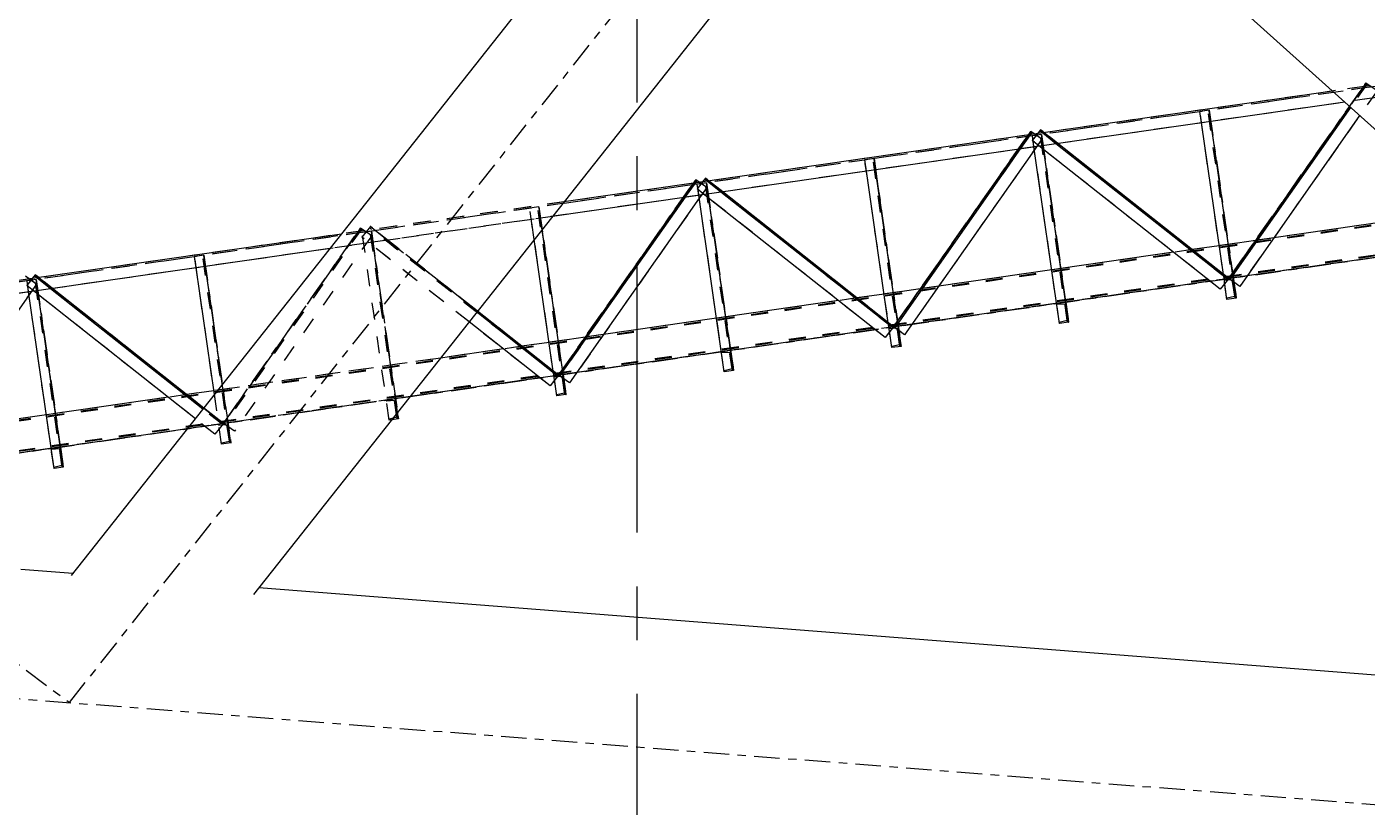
# Model space of a CAD drawing. Header units: millimetres. Extents: x 2368 to 8313, y 7493 to 11698.
# Drawn here: x 3470.5 to 3628.8, y 11129.1 to 11221.3 of the extents above; entities that cross this region are included whole.
import ezdxf

# ---------------------------------------------------------------- set-up
doc = ezdxf.new("R2010")
doc.units = ezdxf.units.MM
for name, pattern in [('CENTER', [50.8, 31.75, -6.35, 6.35, -6.35]), ('XKITLINE00', [0]), ('XKITLINE02', [4, 2, -2]), ('XKITLINE03', [6, 3, -1, 1, -1])]:
    doc.linetypes.add(name, pattern=pattern)

msp = doc.modelspace()

# ---------------------------------------------------------------- linework, layer by layer
at = {"color": 6, "linetype": 'CENTER'}
msp.add_line((3542.5882, 10907.5139), (3542.5882, 11495.735), dxfattribs=at)
at = {"color": 8, "linetype": 'XKITLINE03'}
for p, q in [((3475.5181, 11141.4324), (3576.5881, 11269.2452)), ((3475.5182, 11141.4324), (3576.5882, 11269.2452)), ((3374.4481, 11217.3205), (3475.5181, 11141.4324)), ((3374.4482, 11217.3205), (3475.5182, 11141.4324)), ((3341.0812, 11151.9247), (3671.8741, 11126.1076)), ((3341.0812, 11151.9247), (3671.8741, 11126.1076))]:
    msp.add_line(p, q, dxfattribs=at)
at = {"color": 8, "linetype": 'XKITLINE00'}
for p, q in [((3575.7178, 11253.412), (3497.2694, 11154.2065)), ((3537.8971, 11235.0491), (3475.7368, 11156.4415)), ((3683.6783, 11160.639), (3602.238, 11233.8842)), ((3475.9307, 11156.6866), (3469.7859, 11157.1661)), ((3672.8392, 11141.3186), (3497.8762, 11154.9738))]:
    msp.add_line(p, q, dxfattribs=at)
at = {"color": 3, "linetype": 'XKITLINE02'}
for p, q in [((3652.7976, 11217.7153), (3412.1805, 11183.0205)), ((3652.7976, 11217.7153), (3412.1805, 11183.0205)), ((3652.8376, 11217.5493), (3412.2047, 11182.8522)), ((3652.8377, 11217.5493), (3412.2047, 11182.8522)), ((3653.151, 11216.2507), (3412.3945, 11181.5358)), ((3653.1511, 11216.2507), (3412.3945, 11181.5358)), ((3648.2761, 11217.0633), (3624.7179, 11213.6664)), ((3628.6844, 11214.6205), (3612.4677, 11191.5215)), ((3628.8154, 11214.5285), (3612.5986, 11191.4295)), ((3649.7284, 11215.7572), (3626.1701, 11212.3603)), ((3628.6845, 11214.6205), (3626.7387, 11211.8489)), ((3628.8154, 11214.5285), (3626.8585, 11211.7412)), ((3629.994, 11213.7011), (3628.6844, 11214.6205)), ((3629.994, 11213.7011), (3628.6845, 11214.6205)), ((3629.994, 11213.7011), (3613.7772, 11190.6021)), ((3629.994, 11213.7011), (3627.937, 11210.7712)), ((3610.1577, 11211.3952), (3609.069, 11211.2382)), ((3610.1578, 11211.3952), (3609.069, 11211.2382)), ((3613.216, 11189.2045), (3610.0191, 11211.3752)), ((3613.216, 11189.2045), (3610.0192, 11211.3752)), ((3613.3545, 11189.2245), (3610.1577, 11211.3952)), ((3610.3476, 11210.0788), (3610.1578, 11211.3952)), ((3612.2658, 11189.0675), (3609.069, 11211.2382)), ((3609.2588, 11209.9218), (3609.069, 11211.2382)), ((3589.0938, 11208.9119), (3572.8771, 11185.8129)), ((3589.2248, 11208.8199), (3573.008, 11185.7209)), ((3588.7954, 11208.4867), (3587.6116, 11206.8005)), ((3589.0129, 11208.5181), (3587.8291, 11206.8319)), ((3590.4034, 11207.9925), (3589.0938, 11208.9119)), ((3590.2443, 11209.0801), (3589.2524, 11207.8246)), ((3589.9015, 11208.6462), (3589.2524, 11207.8247)), ((3590.3624, 11208.5409), (3589.2737, 11208.3839)), ((3590.3624, 11208.5409), (3589.2737, 11208.3839)), ((3592.4705, 11186.2132), (3589.2737, 11208.3839)), ((3589.4635, 11207.0675), (3589.2737, 11208.3839)), ((3590.4034, 11207.9925), (3589.5454, 11208.5949)), ((3612.3684, 11191.3959), (3590.1451, 11208.9545)), ((3593.4207, 11186.3502), (3590.2239, 11208.5209)), ((3593.4207, 11186.3502), (3590.2239, 11208.5209)), ((3612.4676, 11191.5215), (3590.2443, 11209.0801)), ((3593.5593, 11186.3702), (3590.3624, 11208.5409)), ((3590.5522, 11207.2245), (3590.3624, 11208.5409)), ((3592.0597, 11207.4419), (3590.4376, 11208.7235)), ((3592.2779, 11207.4734), (3590.6558, 11208.755)), ((3590.4034, 11207.9925), (3574.1866, 11184.8935)), ((3590.6217, 11206.7428), (3589.2524, 11207.8247)), ((3611.4757, 11190.266), (3589.2524, 11207.8246)), ((3590.4034, 11207.9925), (3589.513, 11206.7243)), ((3570.5671, 11205.6866), (3569.4784, 11205.5296)), ((3570.5671, 11205.6866), (3569.4784, 11205.5296)), ((3569.6682, 11204.2132), (3569.4784, 11205.5296)), ((3572.6752, 11183.3589), (3569.4784, 11205.5296)), ((3573.6254, 11183.4959), (3570.4285, 11205.6666)), ((3573.6254, 11183.4959), (3570.4285, 11205.6666)), ((3570.7569, 11204.3702), (3570.5671, 11205.6866)), ((3573.7639, 11183.5159), (3570.5671, 11205.6866)), ((3656.9806, 11201.9812), (3407.2031, 11165.965)), ((3656.9806, 11201.9812), (3407.2031, 11165.965)), ((3656.9806, 11201.9812), (3407.2031, 11165.965)), ((3657.0048, 11201.8129), (3407.2274, 11165.7967)), ((3657.0048, 11201.8129), (3407.2274, 11165.7967)), ((3549.5032, 11203.2033), (3533.2865, 11180.1043)), ((3549.6342, 11203.1113), (3533.4174, 11180.0123)), ((3550.8128, 11202.2839), (3534.596, 11179.1849)), ((3549.2048, 11202.7781), (3548.021, 11201.0919)), ((3549.4223, 11202.8095), (3548.2385, 11201.1233)), ((3550.8128, 11202.2839), (3549.5032, 11203.2033)), ((3550.6537, 11203.3715), (3549.6618, 11202.116)), ((3550.3109, 11202.9376), (3549.6618, 11202.1161)), ((3551.0311, 11201.0342), (3549.6618, 11202.1161)), ((3571.8851, 11184.5574), (3549.6618, 11202.116)), ((3550.7718, 11202.8323), (3549.6831, 11202.6753)), ((3550.7718, 11202.8323), (3549.6831, 11202.6753)), ((3549.8729, 11201.3589), (3549.6831, 11202.6753)), ((3552.8799, 11180.5046), (3549.6831, 11202.6753)), ((3550.8128, 11202.2839), (3549.9224, 11201.0157)), ((3550.8128, 11202.2839), (3549.9548, 11202.8863)), ((3572.7778, 11185.6873), (3550.5545, 11203.2459)), ((3553.8301, 11180.6416), (3550.6333, 11202.8123)), ((3553.8301, 11180.6416), (3550.6333, 11202.8123)), ((3572.877, 11185.8129), (3550.6537, 11203.3715)), ((3550.9616, 11201.5159), (3550.7718, 11202.8323)), ((3553.9687, 11180.6616), (3550.7718, 11202.8323)), ((3552.4691, 11201.7333), (3550.847, 11203.0149)), ((3552.6873, 11201.7648), (3551.0652, 11203.0464)), ((3657.02, 11201.7076), (3407.2426, 11165.6914)), ((3657.02, 11201.7076), (3407.2426, 11165.6914)), ((3533.9374, 11200.5767), (3507.6389, 11196.7847)), ((3532.5848, 11198.8661), (3506.2863, 11195.0741)), ((3530.9765, 11199.978), (3529.8878, 11199.821)), ((3530.9765, 11199.978), (3529.8878, 11199.821)), ((3530.4202, 11196.1288), (3529.8878, 11199.821)), ((3533.0846, 11177.6503), (3529.8878, 11199.821)), ((3534.0348, 11177.7873), (3530.8379, 11199.958)), ((3534.0348, 11177.7873), (3530.8379, 11199.958)), ((3531.3601, 11197.3175), (3530.9765, 11199.978)), ((3534.1733, 11177.8073), (3530.9765, 11199.978)), ((3657.512, 11198.2957), (3407.7345, 11162.2795)), ((3657.512, 11198.2957), (3407.7346, 11162.2795)), ((3657.5272, 11198.1904), (3407.7497, 11162.1742)), ((3657.5272, 11198.1904), (3407.7498, 11162.1742)), ((3657.5514, 11198.0221), (3407.774, 11162.0059)), ((3657.5514, 11198.0221), (3407.774, 11162.0059)), ((3657.5514, 11198.0221), (3407.774, 11162.0059)), ((3509.9127, 11197.4947), (3493.6959, 11174.3956)), ((3509.9126, 11197.4947), (3493.6959, 11174.3957)), ((3510.0436, 11197.4027), (3493.8268, 11174.3037)), ((3510.0436, 11197.4027), (3493.8268, 11174.3037)), ((3511.2222, 11196.5753), (3509.9126, 11197.4947)), ((3511.2222, 11196.5753), (3509.9127, 11197.4947)), ((3511.0631, 11197.6629), (3510.0712, 11196.4075)), ((3511.0631, 11197.6629), (3510.0712, 11196.4074)), ((3511.1812, 11197.1237), (3510.0925, 11196.9667)), ((3511.1812, 11197.1237), (3510.0925, 11196.9667)), ((3523.6241, 11187.5345), (3510.9639, 11197.5373)), ((3533.1872, 11179.9787), (3510.9639, 11197.5373)), ((3514.2395, 11174.933), (3511.0427, 11197.1037)), ((3514.2395, 11174.933), (3511.0427, 11197.1037)), ((3523.7234, 11187.66), (3511.0631, 11197.6629)), ((3533.2864, 11180.1043), (3511.0631, 11197.6629)), ((3514.2696, 11175.7049), (3511.1812, 11197.1237)), ((3514.3781, 11174.953), (3511.1812, 11197.1237)), ((3511.2222, 11196.5753), (3495.0054, 11173.4763)), ((3511.2222, 11196.5753), (3495.0054, 11173.4763)), ((3522.7309, 11186.405), (3510.0712, 11196.4075)), ((3532.2945, 11178.8488), (3510.0712, 11196.4074)), ((3513.2893, 11174.796), (3510.0925, 11196.9667)), ((3513.2893, 11174.796), (3510.0925, 11196.9667)), ((3612.4412, 11195.5589), (3611.3525, 11195.4019)), ((3617.7996, 11196.3316), (3615.6245, 11196.0179)), ((3491.3859, 11194.2694), (3490.2972, 11194.1124)), ((3491.3859, 11194.2694), (3490.2972, 11194.1124)), ((3490.487, 11192.796), (3490.2972, 11194.1124)), ((3493.494, 11171.9417), (3490.2972, 11194.1124)), ((3494.4442, 11172.0787), (3491.2473, 11194.2494)), ((3494.4442, 11172.0787), (3491.2473, 11194.2494)), ((3491.5757, 11192.953), (3491.3859, 11194.2694)), ((3494.5827, 11172.0987), (3491.3859, 11194.2694)), ((3608.1422, 11194.939), (3605.9596, 11194.6243)), ((3592.6459, 11192.7046), (3591.5572, 11192.5476)), ((3471.6316, 11190.8667), (3455.4148, 11167.7677)), ((3471.6316, 11190.8667), (3470.322, 11191.7861)), ((3471.4725, 11191.9543), (3470.4806, 11190.6988)), ((3471.1297, 11191.5204), (3470.4806, 11190.6989)), ((3471.5906, 11191.4151), (3470.5019, 11191.2581)), ((3471.5906, 11191.4151), (3470.5019, 11191.2581)), ((3470.6917, 11189.9417), (3470.5019, 11191.2581)), ((3473.6987, 11169.0874), (3470.5019, 11191.2581)), ((3471.6316, 11190.8667), (3470.7412, 11189.5985)), ((3471.6316, 11190.8667), (3470.7736, 11191.4691)), ((3493.5966, 11174.2701), (3471.3733, 11191.8287)), ((3474.6489, 11169.2244), (3471.4521, 11191.3951)), ((3474.6489, 11169.2244), (3471.4521, 11191.3951)), ((3493.6958, 11174.3957), (3471.4725, 11191.9543)), ((3471.7804, 11190.0987), (3471.5906, 11191.4151)), ((3474.7875, 11169.2444), (3471.5906, 11191.4151)), ((3473.2879, 11190.3161), (3471.6658, 11191.5977)), ((3473.5061, 11190.3475), (3471.884, 11191.6292)), ((3614.6428, 11191.835), (3610.2852, 11191.2067)), ((3612.4676, 11191.5215), (3611.4757, 11190.266)), ((3611.8737, 11191.7868), (3611.8406, 11192.0169)), ((3613.0121, 11191.5999), (3611.9233, 11191.4429)), ((3611.9233, 11191.4429), (3611.9427, 11191.3083)), ((3611.9233, 11191.4429), (3611.9427, 11191.3083)), ((3612.9039, 11191.3693), (3611.9427, 11191.3083)), ((3612.3684, 11191.3959), (3611.9978, 11190.9268)), ((3613.7772, 11190.6021), (3612.4677, 11191.5215)), ((3613.086, 11191.0874), (3612.5986, 11191.4295)), ((3612.9039, 11191.3693), (3613.1856, 11189.4151)), ((3612.9039, 11191.3693), (3613.1856, 11189.4151)), ((3612.962, 11191.9471), (3612.9287, 11192.1781)), ((3613.0121, 11191.5999), (3613.3546, 11189.2245)), ((3613.0121, 11191.5999), (3613.3546, 11189.2245)), ((3471.8499, 11189.617), (3470.4806, 11190.6989)), ((3492.7039, 11173.1402), (3470.4806, 11190.6988)), ((3568.5517, 11189.2303), (3566.3691, 11188.9156)), ((3572.8506, 11189.8502), (3571.7618, 11189.6932)), ((3578.2089, 11190.6229), (3576.0338, 11190.3092)), ((3613.1856, 11189.4151), (3612.2464, 11189.2021)), ((3612.2464, 11189.2021), (3612.2658, 11189.0675)), ((3612.2464, 11189.2021), (3612.2658, 11189.0675)), ((3613.3545, 11189.2245), (3612.2658, 11189.0675)), ((3613.3546, 11189.2245), (3612.2658, 11189.0675)), ((3593.2167, 11188.7456), (3592.128, 11188.5887)), ((3593.2168, 11188.7455), (3592.128, 11188.5885)), ((3592.128, 11188.5887), (3592.1474, 11188.454)), ((3592.128, 11188.5887), (3592.1474, 11188.454)), ((3593.1085, 11188.515), (3592.1474, 11188.454)), ((3593.1085, 11188.515), (3593.3903, 11186.5608)), ((3593.1085, 11188.515), (3593.3903, 11186.5608)), ((3593.2167, 11188.7456), (3593.5593, 11186.3702)), ((3593.2167, 11188.7456), (3593.5593, 11186.3702)), ((3553.0553, 11186.9959), (3551.9666, 11186.8389)), ((3575.0521, 11186.1263), (3570.6947, 11185.498)), ((3572.2831, 11186.0782), (3572.2499, 11186.3083)), ((3573.3714, 11186.2384), (3573.3381, 11186.4694)), ((3593.3903, 11186.5608), (3592.4511, 11186.3478)), ((3592.4511, 11186.3478), (3592.4705, 11186.2132)), ((3592.4511, 11186.3478), (3592.4705, 11186.2132)), ((3593.5593, 11186.3702), (3592.4705, 11186.2132)), ((3593.5593, 11186.3702), (3592.4705, 11186.2132)), ((3538.6182, 11184.9141), (3536.4431, 11184.6005)), ((3572.877, 11185.8129), (3571.8851, 11184.5574)), ((3573.4214, 11185.8913), (3572.3327, 11185.7344)), ((3572.3327, 11185.7344), (3572.3521, 11185.5997)), ((3572.3327, 11185.7344), (3572.3521, 11185.5997)), ((3573.3132, 11185.6607), (3572.3521, 11185.5997)), ((3572.7778, 11185.6873), (3572.4071, 11185.2181)), ((3574.1866, 11184.8935), (3572.8771, 11185.8129)), ((3573.4953, 11185.3788), (3573.008, 11185.7209)), ((3573.3132, 11185.6607), (3573.595, 11183.7065)), ((3573.3132, 11185.6607), (3573.595, 11183.7065)), ((3573.4214, 11185.8913), (3573.7639, 11183.5159)), ((3573.4214, 11185.8913), (3573.7639, 11183.5159)), ((3528.9612, 11183.5217), (3526.7786, 11183.207)), ((3533.26, 11184.1415), (3532.1713, 11183.9845)), ((3553.6261, 11183.037), (3552.5374, 11182.8801)), ((3553.6262, 11183.0368), (3552.5374, 11182.8798)), ((3552.5374, 11182.8801), (3552.5568, 11182.7454)), ((3552.5374, 11182.8801), (3552.5568, 11182.7454)), ((3553.5179, 11182.8064), (3552.5568, 11182.7454)), ((3553.5179, 11182.8064), (3553.7997, 11180.8522)), ((3553.5179, 11182.8064), (3553.7997, 11180.8522)), ((3553.6261, 11183.037), (3553.9687, 11180.6616)), ((3553.6261, 11183.037), (3553.9687, 11180.6616)), ((3573.595, 11183.7065), (3572.6558, 11183.4935)), ((3572.6558, 11183.4935), (3572.6752, 11183.3589)), ((3572.6558, 11183.4935), (3572.6752, 11183.3589)), ((3573.7639, 11183.5159), (3572.6752, 11183.3589)), ((3573.7639, 11183.5159), (3572.6752, 11183.3589)), ((3519.3556, 11182.1366), (3492.5807, 11178.2758)), ((3535.4614, 11180.4176), (3531.1042, 11179.7893)), ((3533.2864, 11180.1043), (3532.2945, 11178.8488)), ((3532.6925, 11180.3696), (3532.6593, 11180.5997)), ((3533.8308, 11180.1827), (3532.7421, 11180.0258)), ((3532.7421, 11180.0258), (3532.7615, 11179.8911)), ((3532.7421, 11180.0258), (3532.7615, 11179.8911)), ((3533.7226, 11179.9521), (3532.7615, 11179.8911)), ((3533.1872, 11179.9787), (3532.8165, 11179.5095)), ((3534.596, 11179.1849), (3533.2865, 11180.1043)), ((3533.9047, 11179.6702), (3533.4174, 11180.0123)), ((3533.7226, 11179.9521), (3534.0044, 11177.9979)), ((3533.7226, 11179.9521), (3534.0044, 11177.9979)), ((3533.7808, 11180.5298), (3533.7475, 11180.7608)), ((3533.8308, 11180.1827), (3534.1733, 11177.8073)), ((3533.8308, 11180.1827), (3534.1733, 11177.8073)), ((3553.7997, 11180.8522), (3552.8605, 11180.6392)), ((3552.8605, 11180.6392), (3552.8799, 11180.5046)), ((3552.8605, 11180.6392), (3552.8799, 11180.5046)), ((3553.9687, 11180.6616), (3552.8799, 11180.5046)), ((3553.9687, 11180.6616), (3552.8799, 11180.5046)), ((3494.5827, 11172.0987), (3493.5857, 11179.0131)), ((3489.3707, 11177.813), (3487.1881, 11177.4983)), ((3515.7485, 11177.5751), (3489.45, 11173.7831)), ((3493.494, 11171.9417), (3492.6458, 11177.8244)), ((3514.0355, 11177.3284), (3512.9468, 11177.1715)), ((3512.9468, 11177.1715), (3512.9662, 11177.0368)), ((3512.9468, 11177.1715), (3512.9662, 11177.0368)), ((3513.9273, 11177.0978), (3512.9662, 11177.0368)), ((3514.2091, 11175.1436), (3513.9273, 11177.0978)), ((3514.2091, 11175.1436), (3513.9273, 11177.0978)), ((3514.3781, 11174.953), (3514.0355, 11177.3284)), ((3514.3781, 11174.953), (3514.0355, 11177.3284)), ((3534.0044, 11177.9979), (3533.0652, 11177.7849)), ((3533.0652, 11177.7849), (3533.0846, 11177.6503)), ((3533.0652, 11177.7849), (3533.0846, 11177.6503)), ((3534.1733, 11177.8073), (3533.0846, 11177.6503)), ((3534.1733, 11177.8073), (3533.0846, 11177.6503)), ((3473.8741, 11175.5785), (3472.7854, 11175.4215)), ((3492.7039, 11173.1402), (3490.3884, 11174.9697)), ((3493.5966, 11174.2701), (3491.2816, 11176.0993)), ((3493.6958, 11174.3957), (3491.3808, 11176.2248)), ((3514.2091, 11175.1436), (3513.2699, 11174.9306)), ((3513.2699, 11174.9306), (3513.2893, 11174.796)), ((3513.2699, 11174.9306), (3513.2893, 11174.796)), ((3514.3781, 11174.953), (3513.2893, 11174.796)), ((3514.3781, 11174.953), (3513.2893, 11174.796)), ((3493.6958, 11174.3957), (3492.7039, 11173.1402)), ((3493.6958, 11174.3957), (3492.7039, 11173.1402)), ((3494.2402, 11174.4741), (3493.1515, 11174.3172)), ((3493.1515, 11174.3172), (3493.1709, 11174.1825)), ((3493.1515, 11174.3172), (3493.1709, 11174.1825)), ((3494.132, 11174.2435), (3493.1709, 11174.1825)), ((3495.0054, 11173.4763), (3493.6959, 11174.3957)), ((3495.0054, 11173.4763), (3493.6959, 11174.3956)), ((3494.132, 11174.2435), (3494.4138, 11172.2893)), ((3494.132, 11174.2435), (3494.4138, 11172.2893)), ((3494.5827, 11172.0987), (3494.2402, 11174.4741)), ((3494.5827, 11172.0987), (3494.2402, 11174.4741)), ((3513.5846, 11174.8386), (3513.2893, 11174.796)), ((3494.4138, 11172.2893), (3493.4746, 11172.0763)), ((3493.4746, 11172.0763), (3493.494, 11171.9417)), ((3493.4746, 11172.0763), (3493.494, 11171.9417)), ((3494.5827, 11172.0987), (3493.494, 11171.9417)), ((3494.5827, 11172.0987), (3493.494, 11171.9417)), ((3494.5827, 11172.0987), (3493.494, 11171.9417)), ((3474.4449, 11171.6198), (3473.3562, 11171.4629)), ((3473.3562, 11171.4629), (3473.3756, 11171.3282)), ((3473.3562, 11171.4629), (3473.3756, 11171.3282)), ((3474.445, 11171.6194), (3473.3563, 11171.4624)), ((3474.3367, 11171.3892), (3473.3756, 11171.3282)), ((3474.3367, 11171.3892), (3474.6185, 11169.435)), ((3474.3367, 11171.3892), (3474.6185, 11169.435)), ((3474.4449, 11171.6198), (3474.7875, 11169.2444)), ((3474.4449, 11171.6198), (3474.7875, 11169.2444)), ((3474.6185, 11169.435), (3473.6793, 11169.222)), ((3473.6793, 11169.222), (3473.6987, 11169.0874)), ((3473.6793, 11169.222), (3473.6987, 11169.0874)), ((3474.7875, 11169.2444), (3473.6987, 11169.0874)), ((3474.7875, 11169.2444), (3473.6987, 11169.0874))]:
    msp.add_line(p, q, dxfattribs=at)
at = {"color": 1, "linetype": 'XKITLINE03'}
for p, q in [((3649.7483, 11217.1038), (3412.2047, 11182.8522)), ((3612.4677, 11191.5214), (3628.6845, 11214.6205)), ((3628.6844, 11214.6205), (3612.4677, 11191.5215)), ((3613.3545, 11189.2245), (3610.1577, 11211.3952)), ((3610.1578, 11211.3952), (3613.3546, 11189.2245)), ((3572.8771, 11185.8128), (3589.0939, 11208.9119)), ((3589.0938, 11208.9119), (3572.8771, 11185.8129)), ((3590.2443, 11209.0801), (3612.4676, 11191.5215)), ((3612.4676, 11191.5215), (3590.2443, 11209.0801)), ((3593.5593, 11186.3702), (3590.3624, 11208.5409)), ((3590.3624, 11208.5409), (3593.5593, 11186.3702)), ((3570.5671, 11205.6866), (3573.7639, 11183.5159)), ((3573.7639, 11183.5159), (3570.5671, 11205.6866)), ((3533.2865, 11180.1042), (3549.5033, 11203.2033)), ((3549.5032, 11203.2033), (3533.2865, 11180.1043)), ((3550.6537, 11203.3715), (3572.877, 11185.8129)), ((3572.877, 11185.8129), (3550.6537, 11203.3715)), ((3550.7718, 11202.8323), (3553.9687, 11180.6616)), ((3553.9687, 11180.6616), (3550.7718, 11202.8323)), ((3530.9765, 11199.978), (3534.1733, 11177.8073)), ((3534.1733, 11177.8073), (3530.9765, 11199.978)), ((3407.774, 11162.0059), (3657.5514, 11198.0221)), ((3657.5514, 11198.0221), (3407.774, 11162.0059)), ((3493.6959, 11174.3956), (3509.9127, 11197.4947)), ((3509.9126, 11197.4947), (3493.6959, 11174.3957)), ((3511.0631, 11197.6629), (3533.2864, 11180.1043)), ((3533.2864, 11180.1043), (3511.0631, 11197.6629)), ((3511.1812, 11197.1237), (3514.3781, 11174.953)), ((3514.3781, 11174.953), (3511.1812, 11197.1237)), ((3491.3859, 11194.2694), (3494.5827, 11172.0987)), ((3494.5827, 11172.0987), (3491.3859, 11194.2694)), ((3471.4725, 11191.9543), (3493.6958, 11174.3957)), ((3493.6958, 11174.3957), (3471.4725, 11191.9543)), ((3471.5906, 11191.4151), (3474.7875, 11169.2444)), ((3474.7875, 11169.2444), (3471.5906, 11191.4151)), ((3613.0121, 11191.5999), (3613.0121, 11191.5999)), ((3593.2167, 11188.7456), (3593.2167, 11188.7456)), ((3573.4214, 11185.8913), (3573.4214, 11185.8913)), ((3553.6261, 11183.037), (3553.6261, 11183.037)), ((3533.8308, 11180.1827), (3533.8308, 11180.1827)), ((3514.0355, 11177.3284), (3514.0355, 11177.3284)), ((3494.2402, 11174.4741), (3494.2402, 11174.4741)), ((3474.4449, 11171.6198), (3474.4449, 11171.6198))]:
    msp.add_line(p, q, dxfattribs=at)
at = {"color": 7, "linetype": 'XKITLINE00'}
for p, q in [((3624.7179, 11213.6664), (3533.9374, 11200.5767)), ((3626.1701, 11212.3603), (3532.5848, 11198.8661)), ((3626.7387, 11211.8489), (3612.4677, 11191.5214)), ((3626.8585, 11211.7412), (3612.5986, 11191.4295)), ((3611.8406, 11192.0169), (3609.2588, 11209.9218)), ((3612.9287, 11192.1781), (3610.3476, 11210.0788)), ((3627.937, 11210.7712), (3613.7772, 11190.6021)), ((3589.0939, 11208.9119), (3588.7954, 11208.4867)), ((3589.2248, 11208.8199), (3589.0129, 11208.5181)), ((3589.5454, 11208.5949), (3589.0939, 11208.9119)), ((3590.2443, 11209.0801), (3589.9015, 11208.6462)), ((3590.4376, 11208.7235), (3590.1451, 11208.9545)), ((3590.6558, 11208.755), (3590.2443, 11209.0801)), ((3587.6116, 11206.8005), (3572.8771, 11185.8128)), ((3587.8291, 11206.8319), (3573.008, 11185.7209)), ((3589.513, 11206.7243), (3574.1866, 11184.8935)), ((3592.4705, 11186.2132), (3589.4635, 11207.0675)), ((3593.5593, 11186.3702), (3590.5522, 11207.2245)), ((3611.4757, 11190.266), (3590.6217, 11206.7428)), ((3612.3684, 11191.3959), (3592.0597, 11207.4419)), ((3612.4676, 11191.5215), (3592.2779, 11207.4734)), ((3572.2499, 11186.3083), (3569.6682, 11204.2132)), ((3573.3381, 11186.4694), (3570.7569, 11204.3702)), ((3549.5033, 11203.2033), (3549.2048, 11202.7781)), ((3549.6342, 11203.1113), (3549.4223, 11202.8095)), ((3549.9548, 11202.8863), (3549.5033, 11203.2033)), ((3550.6537, 11203.3715), (3550.3109, 11202.9376)), ((3550.847, 11203.0149), (3550.5545, 11203.2459)), ((3551.0652, 11203.0464), (3550.6537, 11203.3715)), ((3548.021, 11201.0919), (3533.2865, 11180.1042)), ((3548.2385, 11201.1233), (3533.4174, 11180.0123)), ((3549.9224, 11201.0157), (3534.596, 11179.1849)), ((3552.8799, 11180.5046), (3549.8729, 11201.3589)), ((3553.9687, 11180.6616), (3550.9616, 11201.5159)), ((3571.8851, 11184.5574), (3551.0311, 11201.0342)), ((3572.7778, 11185.6873), (3552.4691, 11201.7333)), ((3572.877, 11185.8129), (3552.6873, 11201.7648)), ((3533.7475, 11180.7608), (3531.3601, 11197.3175)), ((3631.1477, 11198.2563), (3617.7996, 11196.3316)), ((3507.6389, 11196.7847), (3431.6194, 11185.8234)), ((3532.6593, 11180.5997), (3530.4202, 11196.1288)), ((3615.6245, 11196.0179), (3612.4412, 11195.5589)), ((3506.2863, 11195.0741), (3433.3126, 11184.552)), ((3605.9596, 11194.6243), (3592.6459, 11192.7046)), ((3611.3525, 11195.4019), (3608.1422, 11194.939)), ((3631.7186, 11194.2972), (3614.6428, 11191.835)), ((3492.6458, 11177.8244), (3490.487, 11192.796)), ((3493.5857, 11179.0131), (3491.5757, 11192.953)), ((3591.5572, 11192.5476), (3578.2089, 11190.6229)), ((3470.7736, 11191.4691), (3470.3221, 11191.7861)), ((3471.4725, 11191.9543), (3471.1297, 11191.5204)), ((3471.6658, 11191.5977), (3471.3733, 11191.8287)), ((3471.884, 11191.6292), (3471.4725, 11191.9543)), ((3610.2852, 11191.2067), (3593.2168, 11188.7455)), ((3611.9978, 11190.9268), (3611.4757, 11190.266)), ((3612.2658, 11189.0675), (3611.8737, 11191.7868)), ((3612.4676, 11191.5215), (3612.3684, 11191.3959)), ((3612.5986, 11191.4295), (3612.4677, 11191.5214)), ((3613.3546, 11189.2245), (3612.962, 11191.9471)), ((3613.7772, 11190.6021), (3613.086, 11191.0874)), ((3470.7412, 11189.5985), (3455.5017, 11167.8914)), ((3473.6987, 11169.0874), (3470.6917, 11189.9417)), ((3474.7875, 11169.2444), (3471.7804, 11190.0987)), ((3490.3884, 11174.9697), (3471.8499, 11189.617)), ((3491.2816, 11176.0993), (3473.2879, 11190.3161)), ((3491.3808, 11176.2248), (3473.5061, 11190.3475)), ((3571.7618, 11189.6932), (3568.5517, 11189.2303)), ((3576.0338, 11190.3092), (3572.8506, 11189.8502)), ((3613.3546, 11189.2245), (3612.2658, 11189.0675)), ((3533.2864, 11180.1043), (3523.7234, 11187.66)), ((3566.3691, 11188.9156), (3553.0553, 11186.9959)), ((3592.128, 11188.5885), (3575.0521, 11186.1263)), ((3532.2945, 11178.8488), (3522.7309, 11186.405)), ((3533.1872, 11179.9787), (3523.6241, 11187.5345)), ((3551.9666, 11186.8389), (3538.6182, 11184.9141)), ((3572.6752, 11183.3589), (3572.2831, 11186.0782)), ((3573.7639, 11183.5159), (3573.3714, 11186.2384)), ((3593.5593, 11186.3702), (3592.4705, 11186.2132)), ((3536.4431, 11184.6005), (3533.26, 11184.1415)), ((3570.6947, 11185.498), (3553.6262, 11183.0368)), ((3572.4071, 11185.2181), (3571.8851, 11184.5574)), ((3572.877, 11185.8129), (3572.7778, 11185.6873)), ((3573.008, 11185.7209), (3572.8771, 11185.8128)), ((3574.1866, 11184.8935), (3573.4953, 11185.3788)), ((3526.7786, 11183.207), (3519.3556, 11182.1366)), ((3532.1713, 11183.9845), (3528.9612, 11183.5217)), ((3552.5374, 11182.8798), (3535.4614, 11180.4176)), ((3573.7639, 11183.5159), (3572.6752, 11183.3589)), ((3531.1042, 11179.7893), (3515.7485, 11177.5751)), ((3533.0846, 11177.6503), (3532.6925, 11180.3696)), ((3533.2864, 11180.1043), (3533.1872, 11179.9787)), ((3533.4174, 11180.0123), (3533.2865, 11180.1042)), ((3534.1733, 11177.8073), (3533.7808, 11180.5298)), ((3534.596, 11179.1849), (3533.9047, 11179.6702)), ((3553.9687, 11180.6616), (3552.8799, 11180.5046)), ((3492.5807, 11178.2758), (3489.3707, 11177.813)), ((3532.8165, 11179.5095), (3532.2945, 11178.8488)), ((3487.1881, 11177.4983), (3473.8741, 11175.5785)), ((3534.1733, 11177.8073), (3533.0846, 11177.6503)), ((3472.7854, 11175.4215), (3459.4369, 11173.4967)), ((3514.3781, 11174.953), (3513.5846, 11174.8386)), ((3514.3781, 11174.953), (3514.2696, 11175.7049)), ((3489.45, 11173.7831), (3474.445, 11171.6194)), ((3473.3563, 11171.4624), (3456.2801, 11169.0002)), ((3474.7875, 11169.2444), (3473.6987, 11169.0874))]:
    msp.add_line(p, q, dxfattribs=at)
at = {"color": 1, "linetype": 'XKITLINE00'}
for centre in [(3628.6844, 11214.6205), (3628.6845, 11214.6205), (3610.1577, 11211.3952), (3610.1578, 11211.3952), (3589.0938, 11208.9119), (3589.0939, 11208.9119), (3590.2443, 11209.0801), (3590.2443, 11209.0801), (3590.3624, 11208.5409), (3590.3624, 11208.5409), (3570.5671, 11205.6866), (3570.5671, 11205.6866), (3549.5032, 11203.2033), (3549.5033, 11203.2033), (3550.6537, 11203.3715), (3550.6537, 11203.3715), (3550.7718, 11202.8323), (3550.7718, 11202.8323), (3530.9765, 11199.978), (3530.9765, 11199.978), (3509.9126, 11197.4947), (3509.9127, 11197.4947), (3511.0631, 11197.6629), (3511.0631, 11197.6629), (3511.1812, 11197.1237), (3511.1812, 11197.1237), (3491.3859, 11194.2694), (3491.3859, 11194.2694), (3471.4725, 11191.9543), (3471.4725, 11191.9543), (3471.5906, 11191.4151), (3471.5906, 11191.4151), (3612.4676, 11191.5215), (3612.4676, 11191.5215), (3612.4677, 11191.5215), (3612.4677, 11191.5214), (3613.0121, 11191.5999), (3613.3545, 11189.2245), (3613.3546, 11189.2245), (3593.2167, 11188.7456), (3593.5593, 11186.3702), (3593.5593, 11186.3702), (3572.877, 11185.8129), (3572.877, 11185.8129), (3572.8771, 11185.8129), (3572.8771, 11185.8128), (3573.4214, 11185.8913), (3553.6261, 11183.037), (3573.7639, 11183.5159), (3573.7639, 11183.5159), (3533.2864, 11180.1043), (3533.2864, 11180.1043), (3533.2865, 11180.1043), (3533.2865, 11180.1042), (3533.8308, 11180.1827), (3553.9687, 11180.6616), (3553.9687, 11180.6616), (3514.0355, 11177.3284), (3534.1733, 11177.8073), (3534.1733, 11177.8073), (3514.3781, 11174.953), (3514.3781, 11174.953), (3493.6958, 11174.3957), (3493.6958, 11174.3957), (3493.6959, 11174.3957), (3493.6959, 11174.3956), (3494.2402, 11174.4741), (3494.5827, 11172.0987), (3494.5827, 11172.0987), (3474.4449, 11171.6198), (3474.7875, 11169.2444), (3474.7875, 11169.2444)]:
    msp.add_circle(centre, 0.004, dxfattribs=at)
at = {"color": 8, "linetype": 'XKITLINE00'}
for centre in [(3475.5181, 11141.4324), (3475.5181, 11141.4324), (3475.5182, 11141.4324), (3475.5182, 11141.4324)]:
    msp.add_circle(centre, 0.004, dxfattribs=at)

doc.saveas('drawing.dxf')
